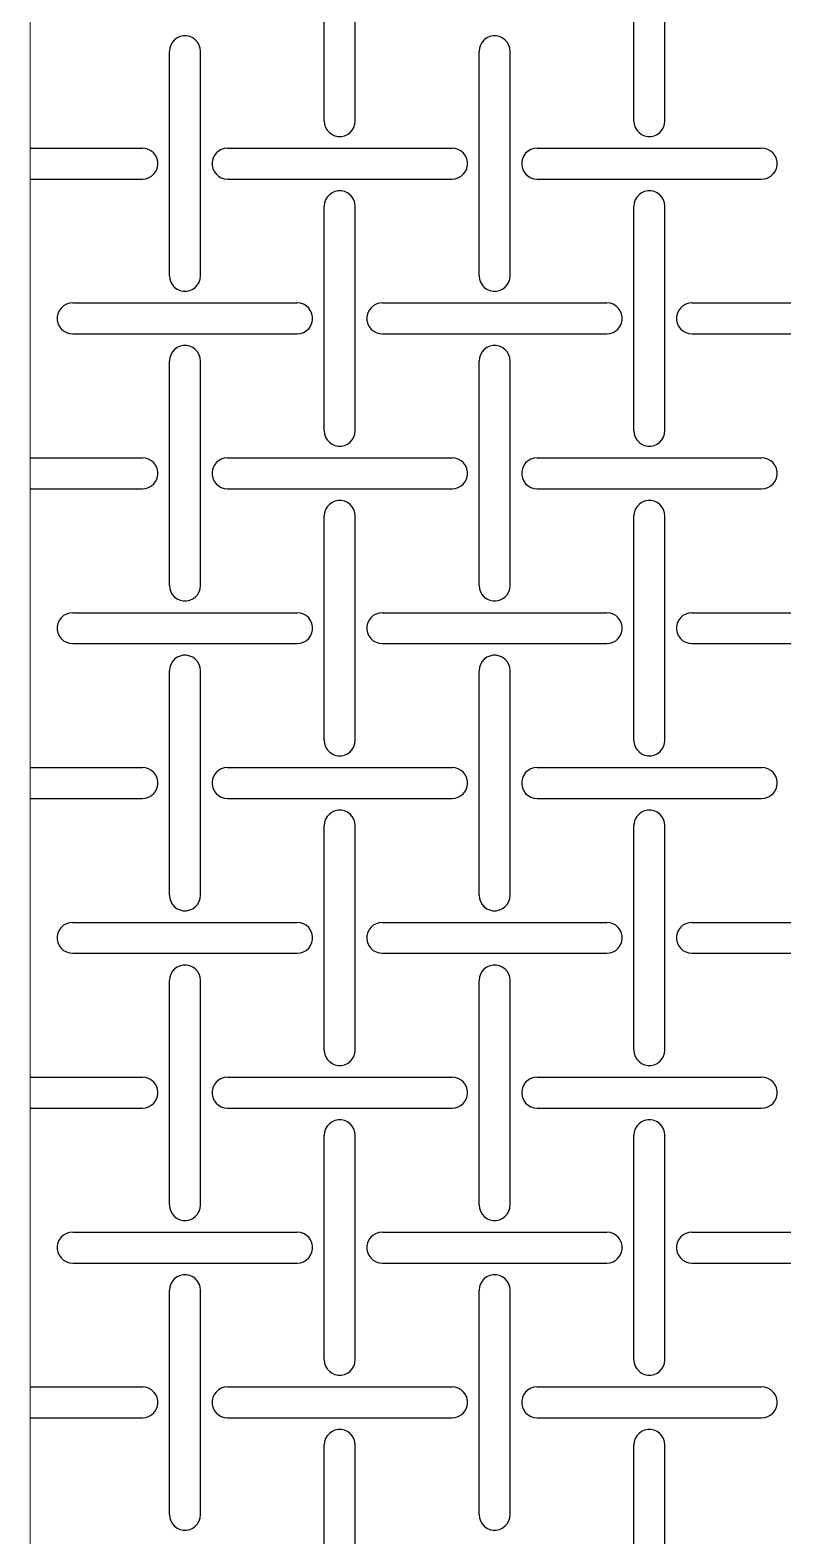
# Model space of a CAD drawing. Header units: metres. Extents: x 0 to 100, y -20 to 320.
# Drawn here: x 0 to 48.6, y 141.4 to 238.6 of the extents above; entities that cross this region are included whole.
import ezdxf

# ---------------------------------------------------------------- set-up
doc = ezdxf.new("R2010")
doc.units = ezdxf.units.M

msp = doc.modelspace()

# ---------------------------------------------------------------- linework, layer by layer
at = {"lineweight": 0}
msp.add_line((0, -20), (0, 320), dxfattribs=at)
for p, q in [((19, 232.75), (19, 247.25)), ((21, 232.75), (21, 247.25)), ((39, 232.75), (39, 247.25)), ((41, 232.75), (41, 247.25)), ((9.022, 237.458), (9, 237.25)), ((9.086, 237.657), (9.022, 237.458)), ((9.191, 237.838), (9.086, 237.657)), ((9.331, 237.993), (9.191, 237.838)), ((9.5, 238.116), (9.331, 237.993)), ((9.691, 238.201), (9.5, 238.116)), ((9.895, 238.245), (9.691, 238.201)), ((10.105, 238.245), (9.895, 238.245)), ((10.309, 238.201), (10.105, 238.245)), ((10.5, 238.116), (10.309, 238.201)), ((10.669, 237.993), (10.5, 238.116)), ((10.809, 237.838), (10.669, 237.993)), ((10.914, 237.657), (10.809, 237.838)), ((10.978, 237.458), (10.914, 237.657)), ((11, 237.25), (10.978, 237.458)), ((29.022, 237.458), (29, 237.25)), ((29.086, 237.657), (29.022, 237.458)), ((29.191, 237.838), (29.086, 237.657)), ((29.331, 237.993), (29.191, 237.838)), ((29.5, 238.116), (29.331, 237.993)), ((29.691, 238.201), (29.5, 238.116)), ((29.895, 238.245), (29.691, 238.201)), ((30.105, 238.245), (29.895, 238.245)), ((30.309, 238.201), (30.105, 238.245)), ((30.5, 238.116), (30.309, 238.201)), ((30.669, 237.993), (30.5, 238.116)), ((30.809, 237.838), (30.669, 237.993)), ((30.914, 237.657), (30.809, 237.838)), ((30.978, 237.458), (30.914, 237.657)), ((31, 237.25), (30.978, 237.458)), ((9, 222.75), (9, 237.25)), ((11, 222.75), (11, 237.25)), ((29, 222.75), (29, 237.25)), ((31, 222.75), (31, 237.25)), ((19, 232.75), (19.022, 232.542)), ((19.022, 232.542), (19.086, 232.343)), ((20.914, 232.343), (20.978, 232.542)), ((20.978, 232.542), (21, 232.75)), ((39, 232.75), (39.022, 232.542)), ((39.022, 232.542), (39.086, 232.343)), ((40.914, 232.343), (40.978, 232.542)), ((40.978, 232.542), (41, 232.75)), ((19.086, 232.343), (19.191, 232.162)), ((19.191, 232.162), (19.331, 232.007)), ((19.331, 232.007), (19.5, 231.884)), ((19.5, 231.884), (19.691, 231.799)), ((19.691, 231.799), (19.895, 231.755)), ((19.895, 231.755), (20.105, 231.755)), ((20.105, 231.755), (20.309, 231.799)), ((20.309, 231.799), (20.5, 231.884)), ((20.5, 231.884), (20.669, 232.007)), ((20.669, 232.007), (20.809, 232.162)), ((20.809, 232.162), (20.914, 232.343)), ((39.086, 232.343), (39.191, 232.162)), ((39.191, 232.162), (39.331, 232.007)), ((39.331, 232.007), (39.5, 231.884)), ((39.5, 231.884), (39.691, 231.799)), ((39.691, 231.799), (39.895, 231.755)), ((39.895, 231.755), (40.105, 231.755)), ((40.105, 231.755), (40.309, 231.799)), ((40.309, 231.799), (40.5, 231.884)), ((40.5, 231.884), (40.669, 232.007)), ((40.669, 232.007), (40.809, 232.162)), ((40.809, 232.162), (40.914, 232.343)), ((0, 231), (7.25, 231)), ((7.458, 230.978), (7.25, 231)), ((7.657, 230.914), (7.458, 230.978)), ((7.838, 230.809), (7.657, 230.914)), ((7.993, 230.669), (7.838, 230.809)), ((8.116, 230.5), (7.993, 230.669)), ((8.201, 230.309), (8.116, 230.5)), ((11.884, 230.5), (11.799, 230.309)), ((12.007, 230.669), (11.884, 230.5)), ((12.162, 230.809), (12.007, 230.669)), ((12.343, 230.914), (12.162, 230.809)), ((12.542, 230.978), (12.343, 230.914)), ((12.75, 231), (12.542, 230.978)), ((12.75, 231), (27.25, 231)), ((27.458, 230.978), (27.25, 231)), ((27.657, 230.914), (27.458, 230.978)), ((27.838, 230.809), (27.657, 230.914)), ((27.993, 230.669), (27.838, 230.809)), ((28.116, 230.5), (27.993, 230.669)), ((28.201, 230.309), (28.116, 230.5)), ((31.884, 230.5), (31.799, 230.309)), ((32.007, 230.669), (31.884, 230.5)), ((32.162, 230.809), (32.007, 230.669)), ((32.343, 230.914), (32.162, 230.809)), ((32.542, 230.978), (32.343, 230.914)), ((32.75, 231), (32.542, 230.978)), ((32.75, 231), (47.25, 231)), ((47.458, 230.978), (47.25, 231)), ((47.657, 230.914), (47.458, 230.978)), ((47.838, 230.809), (47.657, 230.914)), ((47.993, 230.669), (47.838, 230.809)), ((48.116, 230.5), (47.993, 230.669)), ((48.201, 230.309), (48.116, 230.5)), ((7.993, 229.331), (8.116, 229.5)), ((8.116, 229.5), (8.201, 229.691)), ((8.245, 230.105), (8.201, 230.309)), ((8.201, 229.691), (8.245, 229.895)), ((8.245, 229.895), (8.245, 230.105)), ((11.799, 230.309), (11.755, 230.105)), ((11.755, 230.105), (11.755, 229.895)), ((11.755, 229.895), (11.799, 229.691)), ((11.799, 229.691), (11.884, 229.5)), ((11.884, 229.5), (12.007, 229.331)), ((27.993, 229.331), (28.116, 229.5)), ((28.116, 229.5), (28.201, 229.691)), ((28.245, 230.105), (28.201, 230.309)), ((28.201, 229.691), (28.245, 229.895)), ((28.245, 229.895), (28.245, 230.105)), ((31.799, 230.309), (31.755, 230.105)), ((31.755, 230.105), (31.755, 229.895)), ((31.755, 229.895), (31.799, 229.691)), ((31.799, 229.691), (31.884, 229.5)), ((31.884, 229.5), (32.007, 229.331)), ((47.993, 229.331), (48.116, 229.5)), ((48.116, 229.5), (48.201, 229.691)), ((48.245, 230.105), (48.201, 230.309)), ((48.201, 229.691), (48.245, 229.895)), ((48.245, 229.895), (48.245, 230.105)), ((0, 229), (7.25, 229)), ((7.25, 229), (7.458, 229.022)), ((7.458, 229.022), (7.657, 229.086)), ((7.657, 229.086), (7.838, 229.191)), ((7.838, 229.191), (7.993, 229.331)), ((12.007, 229.331), (12.162, 229.191)), ((12.162, 229.191), (12.343, 229.086)), ((12.343, 229.086), (12.542, 229.022)), ((12.542, 229.022), (12.75, 229)), ((12.75, 229), (27.25, 229)), ((27.25, 229), (27.458, 229.022)), ((27.458, 229.022), (27.657, 229.086)), ((27.657, 229.086), (27.838, 229.191)), ((27.838, 229.191), (27.993, 229.331)), ((32.007, 229.331), (32.162, 229.191)), ((32.162, 229.191), (32.343, 229.086)), ((32.343, 229.086), (32.542, 229.022)), ((32.542, 229.022), (32.75, 229)), ((32.75, 229), (47.25, 229)), ((47.25, 229), (47.458, 229.022)), ((47.458, 229.022), (47.657, 229.086)), ((47.657, 229.086), (47.838, 229.191)), ((47.838, 229.191), (47.993, 229.331)), ((19.086, 227.657), (19.022, 227.458)), ((19.191, 227.838), (19.086, 227.657)), ((19.331, 227.993), (19.191, 227.838)), ((19.5, 228.116), (19.331, 227.993)), ((19.691, 228.201), (19.5, 228.116)), ((19.895, 228.245), (19.691, 228.201)), ((20.105, 228.245), (19.895, 228.245)), ((20.309, 228.201), (20.105, 228.245)), ((20.5, 228.116), (20.309, 228.201)), ((20.669, 227.993), (20.5, 228.116)), ((20.809, 227.838), (20.669, 227.993)), ((20.914, 227.657), (20.809, 227.838)), ((20.978, 227.458), (20.914, 227.657)), ((39.086, 227.657), (39.022, 227.458)), ((39.191, 227.838), (39.086, 227.657)), ((39.331, 227.993), (39.191, 227.838)), ((39.5, 228.116), (39.331, 227.993)), ((39.691, 228.201), (39.5, 228.116)), ((39.895, 228.245), (39.691, 228.201)), ((40.105, 228.245), (39.895, 228.245)), ((40.309, 228.201), (40.105, 228.245)), ((40.5, 228.116), (40.309, 228.201)), ((40.669, 227.993), (40.5, 228.116)), ((40.809, 227.838), (40.669, 227.993)), ((40.914, 227.657), (40.809, 227.838)), ((40.978, 227.458), (40.914, 227.657)), ((19.022, 227.458), (19, 227.25)), ((19, 212.75), (19, 227.25)), ((21, 227.25), (20.978, 227.458)), ((21, 212.75), (21, 227.25)), ((39.022, 227.458), (39, 227.25)), ((39, 212.75), (39, 227.25)), ((41, 227.25), (40.978, 227.458)), ((41, 212.75), (41, 227.25)), ((9, 222.75), (9.022, 222.542)), ((10.978, 222.542), (11, 222.75)), ((29, 222.75), (29.022, 222.542)), ((30.978, 222.542), (31, 222.75)), ((9.022, 222.542), (9.086, 222.343)), ((9.086, 222.343), (9.191, 222.162)), ((9.191, 222.162), (9.331, 222.007)), ((9.331, 222.007), (9.5, 221.884)), ((9.5, 221.884), (9.691, 221.799)), ((9.691, 221.799), (9.895, 221.755)), ((9.895, 221.755), (10.105, 221.755)), ((10.105, 221.755), (10.309, 221.799)), ((10.309, 221.799), (10.5, 221.884)), ((10.5, 221.884), (10.669, 222.007)), ((10.669, 222.007), (10.809, 222.162)), ((10.809, 222.162), (10.914, 222.343)), ((10.914, 222.343), (10.978, 222.542)), ((29.022, 222.542), (29.086, 222.343)), ((29.086, 222.343), (29.191, 222.162)), ((29.191, 222.162), (29.331, 222.007)), ((29.331, 222.007), (29.5, 221.884)), ((29.5, 221.884), (29.691, 221.799)), ((29.691, 221.799), (29.895, 221.755)), ((29.895, 221.755), (30.105, 221.755)), ((30.105, 221.755), (30.309, 221.799)), ((30.309, 221.799), (30.5, 221.884)), ((30.5, 221.884), (30.669, 222.007)), ((30.669, 222.007), (30.809, 222.162)), ((30.809, 222.162), (30.914, 222.343)), ((30.914, 222.343), (30.978, 222.542)), ((2.162, 220.809), (2.007, 220.669)), ((2.343, 220.914), (2.162, 220.809)), ((2.542, 220.978), (2.343, 220.914)), ((2.75, 221), (2.542, 220.978)), ((2.75, 221), (17.25, 221)), ((17.458, 220.978), (17.25, 221)), ((17.657, 220.914), (17.458, 220.978)), ((17.838, 220.809), (17.657, 220.914)), ((17.993, 220.669), (17.838, 220.809)), ((22.162, 220.809), (22.007, 220.669)), ((22.343, 220.914), (22.162, 220.809)), ((22.542, 220.978), (22.343, 220.914)), ((22.75, 221), (22.542, 220.978)), ((22.75, 221), (37.25, 221)), ((37.458, 220.978), (37.25, 221)), ((37.657, 220.914), (37.458, 220.978)), ((37.838, 220.809), (37.657, 220.914)), ((37.993, 220.669), (37.838, 220.809)), ((42.162, 220.809), (42.007, 220.669)), ((42.343, 220.914), (42.162, 220.809)), ((42.542, 220.978), (42.343, 220.914)), ((42.75, 221), (42.542, 220.978)), ((42.75, 221), (57.25, 221)), ((1.799, 220.309), (1.755, 220.105)), ((1.755, 220.105), (1.755, 219.895)), ((1.755, 219.895), (1.799, 219.691)), ((1.884, 220.5), (1.799, 220.309)), ((2.007, 220.669), (1.884, 220.5)), ((18.116, 220.5), (17.993, 220.669)), ((18.201, 220.309), (18.116, 220.5)), ((18.245, 220.105), (18.201, 220.309)), ((18.201, 219.691), (18.245, 219.895)), ((18.245, 219.895), (18.245, 220.105)), ((21.799, 220.309), (21.755, 220.105)), ((21.755, 220.105), (21.755, 219.895)), ((21.755, 219.895), (21.799, 219.691)), ((21.884, 220.5), (21.799, 220.309)), ((22.007, 220.669), (21.884, 220.5)), ((38.116, 220.5), (37.993, 220.669)), ((38.201, 220.309), (38.116, 220.5)), ((38.245, 220.105), (38.201, 220.309)), ((38.201, 219.691), (38.245, 219.895)), ((38.245, 219.895), (38.245, 220.105)), ((41.799, 220.309), (41.755, 220.105)), ((41.755, 220.105), (41.755, 219.895)), ((41.755, 219.895), (41.799, 219.691)), ((41.884, 220.5), (41.799, 220.309)), ((42.007, 220.669), (41.884, 220.5)), ((1.799, 219.691), (1.884, 219.5)), ((1.884, 219.5), (2.007, 219.331)), ((2.007, 219.331), (2.162, 219.191)), ((2.162, 219.191), (2.343, 219.086)), ((2.343, 219.086), (2.542, 219.022)), ((2.542, 219.022), (2.75, 219)), ((2.75, 219), (17.25, 219)), ((17.25, 219), (17.458, 219.022)), ((17.458, 219.022), (17.657, 219.086)), ((17.657, 219.086), (17.838, 219.191)), ((17.838, 219.191), (17.993, 219.331)), ((17.993, 219.331), (18.116, 219.5)), ((18.116, 219.5), (18.201, 219.691)), ((21.799, 219.691), (21.884, 219.5)), ((21.884, 219.5), (22.007, 219.331)), ((22.007, 219.331), (22.162, 219.191)), ((22.162, 219.191), (22.343, 219.086)), ((22.343, 219.086), (22.542, 219.022)), ((22.542, 219.022), (22.75, 219)), ((22.75, 219), (37.25, 219)), ((37.25, 219), (37.458, 219.022)), ((37.458, 219.022), (37.657, 219.086)), ((37.657, 219.086), (37.838, 219.191)), ((37.838, 219.191), (37.993, 219.331)), ((37.993, 219.331), (38.116, 219.5)), ((38.116, 219.5), (38.201, 219.691)), ((41.799, 219.691), (41.884, 219.5)), ((41.884, 219.5), (42.007, 219.331)), ((42.007, 219.331), (42.162, 219.191)), ((42.162, 219.191), (42.343, 219.086)), ((42.343, 219.086), (42.542, 219.022)), ((42.542, 219.022), (42.75, 219)), ((42.75, 219), (57.25, 219)), ((9.191, 217.838), (9.086, 217.657)), ((9.331, 217.993), (9.191, 217.838)), ((9.5, 218.116), (9.331, 217.993)), ((9.691, 218.201), (9.5, 218.116)), ((9.895, 218.245), (9.691, 218.201)), ((10.105, 218.245), (9.895, 218.245)), ((10.309, 218.201), (10.105, 218.245)), ((10.5, 218.116), (10.309, 218.201)), ((10.669, 217.993), (10.5, 218.116)), ((10.809, 217.838), (10.669, 217.993)), ((10.914, 217.657), (10.809, 217.838)), ((29.191, 217.838), (29.086, 217.657)), ((29.331, 217.993), (29.191, 217.838)), ((29.5, 218.116), (29.331, 217.993)), ((29.691, 218.201), (29.5, 218.116)), ((29.895, 218.245), (29.691, 218.201)), ((30.105, 218.245), (29.895, 218.245)), ((30.309, 218.201), (30.105, 218.245)), ((30.5, 218.116), (30.309, 218.201)), ((30.669, 217.993), (30.5, 218.116)), ((30.809, 217.838), (30.669, 217.993)), ((30.914, 217.657), (30.809, 217.838)), ((9.022, 217.458), (9, 217.25)), ((9, 202.75), (9, 217.25)), ((9.086, 217.657), (9.022, 217.458)), ((10.978, 217.458), (10.914, 217.657)), ((11, 217.25), (10.978, 217.458)), ((11, 202.75), (11, 217.25)), ((29.022, 217.458), (29, 217.25)), ((29, 202.75), (29, 217.25)), ((29.086, 217.657), (29.022, 217.458)), ((30.978, 217.458), (30.914, 217.657)), ((31, 217.25), (30.978, 217.458)), ((31, 202.75), (31, 217.25)), ((19, 212.75), (19.022, 212.542)), ((19.022, 212.542), (19.086, 212.343)), ((19.086, 212.343), (19.191, 212.162)), ((19.191, 212.162), (19.331, 212.007)), ((19.331, 212.007), (19.5, 211.884)), ((20.5, 211.884), (20.669, 212.007)), ((20.669, 212.007), (20.809, 212.162)), ((20.809, 212.162), (20.914, 212.343)), ((20.914, 212.343), (20.978, 212.542)), ((20.978, 212.542), (21, 212.75)), ((39, 212.75), (39.022, 212.542)), ((39.022, 212.542), (39.086, 212.343)), ((39.086, 212.343), (39.191, 212.162)), ((39.191, 212.162), (39.331, 212.007)), ((39.331, 212.007), (39.5, 211.884)), ((40.5, 211.884), (40.669, 212.007)), ((40.669, 212.007), (40.809, 212.162)), ((40.809, 212.162), (40.914, 212.343)), ((40.914, 212.343), (40.978, 212.542)), ((40.978, 212.542), (41, 212.75)), ((19.5, 211.884), (19.691, 211.799)), ((19.691, 211.799), (19.895, 211.755)), ((19.895, 211.755), (20.105, 211.755)), ((20.105, 211.755), (20.309, 211.799)), ((20.309, 211.799), (20.5, 211.884)), ((39.5, 211.884), (39.691, 211.799)), ((39.691, 211.799), (39.895, 211.755)), ((39.895, 211.755), (40.105, 211.755)), ((40.105, 211.755), (40.309, 211.799)), ((40.309, 211.799), (40.5, 211.884)), ((0, 211), (7.25, 211)), ((7.458, 210.978), (7.25, 211)), ((7.657, 210.914), (7.458, 210.978)), ((7.838, 210.809), (7.657, 210.914)), ((7.993, 210.669), (7.838, 210.809)), ((8.116, 210.5), (7.993, 210.669)), ((8.201, 210.309), (8.116, 210.5)), ((8.245, 210.105), (8.201, 210.309)), ((8.245, 209.895), (8.245, 210.105)), ((11.799, 210.309), (11.755, 210.105)), ((11.755, 210.105), (11.755, 209.895)), ((11.884, 210.5), (11.799, 210.309)), ((12.007, 210.669), (11.884, 210.5)), ((12.162, 210.809), (12.007, 210.669)), ((12.343, 210.914), (12.162, 210.809)), ((12.542, 210.978), (12.343, 210.914)), ((12.75, 211), (12.542, 210.978)), ((12.75, 211), (27.25, 211)), ((27.458, 210.978), (27.25, 211)), ((27.657, 210.914), (27.458, 210.978)), ((27.838, 210.809), (27.657, 210.914)), ((27.993, 210.669), (27.838, 210.809)), ((28.116, 210.5), (27.993, 210.669)), ((28.201, 210.309), (28.116, 210.5)), ((28.245, 210.105), (28.201, 210.309)), ((28.245, 209.895), (28.245, 210.105)), ((31.799, 210.309), (31.755, 210.105)), ((31.755, 210.105), (31.755, 209.895)), ((31.884, 210.5), (31.799, 210.309)), ((32.007, 210.669), (31.884, 210.5)), ((32.162, 210.809), (32.007, 210.669)), ((32.343, 210.914), (32.162, 210.809)), ((32.542, 210.978), (32.343, 210.914)), ((32.75, 211), (32.542, 210.978)), ((32.75, 211), (47.25, 211)), ((47.458, 210.978), (47.25, 211)), ((47.657, 210.914), (47.458, 210.978)), ((47.838, 210.809), (47.657, 210.914)), ((47.993, 210.669), (47.838, 210.809)), ((48.116, 210.5), (47.993, 210.669)), ((48.201, 210.309), (48.116, 210.5)), ((48.245, 210.105), (48.201, 210.309)), ((48.245, 209.895), (48.245, 210.105)), ((7.458, 209.022), (7.657, 209.086)), ((7.657, 209.086), (7.838, 209.191)), ((7.838, 209.191), (7.993, 209.331)), ((7.993, 209.331), (8.116, 209.5)), ((8.116, 209.5), (8.201, 209.691)), ((8.201, 209.691), (8.245, 209.895)), ((11.755, 209.895), (11.799, 209.691)), ((11.799, 209.691), (11.884, 209.5)), ((11.884, 209.5), (12.007, 209.331)), ((12.007, 209.331), (12.162, 209.191)), ((12.162, 209.191), (12.343, 209.086)), ((12.343, 209.086), (12.542, 209.022)), ((27.458, 209.022), (27.657, 209.086)), ((27.657, 209.086), (27.838, 209.191)), ((27.838, 209.191), (27.993, 209.331)), ((27.993, 209.331), (28.116, 209.5)), ((28.116, 209.5), (28.201, 209.691)), ((28.201, 209.691), (28.245, 209.895)), ((31.755, 209.895), (31.799, 209.691)), ((31.799, 209.691), (31.884, 209.5)), ((31.884, 209.5), (32.007, 209.331)), ((32.007, 209.331), (32.162, 209.191)), ((32.162, 209.191), (32.343, 209.086)), ((32.343, 209.086), (32.542, 209.022)), ((47.458, 209.022), (47.657, 209.086)), ((47.657, 209.086), (47.838, 209.191)), ((47.838, 209.191), (47.993, 209.331)), ((47.993, 209.331), (48.116, 209.5)), ((48.116, 209.5), (48.201, 209.691)), ((48.201, 209.691), (48.245, 209.895)), ((0, 209), (7.25, 209)), ((7.25, 209), (7.458, 209.022)), ((12.542, 209.022), (12.75, 209)), ((12.75, 209), (27.25, 209)), ((19.5, 208.116), (19.331, 207.993)), ((19.691, 208.201), (19.5, 208.116)), ((19.895, 208.245), (19.691, 208.201)), ((20.105, 208.245), (19.895, 208.245)), ((20.309, 208.201), (20.105, 208.245)), ((20.5, 208.116), (20.309, 208.201)), ((20.669, 207.993), (20.5, 208.116)), ((27.25, 209), (27.458, 209.022)), ((32.542, 209.022), (32.75, 209)), ((32.75, 209), (47.25, 209)), ((39.5, 208.116), (39.331, 207.993)), ((39.691, 208.201), (39.5, 208.116)), ((39.895, 208.245), (39.691, 208.201)), ((40.105, 208.245), (39.895, 208.245)), ((40.309, 208.201), (40.105, 208.245)), ((40.5, 208.116), (40.309, 208.201)), ((40.669, 207.993), (40.5, 208.116)), ((47.25, 209), (47.458, 209.022)), ((19.022, 207.458), (19, 207.25)), ((19, 192.75), (19, 207.25)), ((19.086, 207.657), (19.022, 207.458)), ((19.191, 207.838), (19.086, 207.657)), ((19.331, 207.993), (19.191, 207.838)), ((20.809, 207.838), (20.669, 207.993)), ((20.914, 207.657), (20.809, 207.838)), ((20.978, 207.458), (20.914, 207.657)), ((21, 207.25), (20.978, 207.458)), ((21, 192.75), (21, 207.25)), ((39.022, 207.458), (39, 207.25)), ((39, 192.75), (39, 207.25)), ((39.086, 207.657), (39.022, 207.458)), ((39.191, 207.838), (39.086, 207.657)), ((39.331, 207.993), (39.191, 207.838)), ((40.809, 207.838), (40.669, 207.993)), ((40.914, 207.657), (40.809, 207.838)), ((40.978, 207.458), (40.914, 207.657)), ((41, 207.25), (40.978, 207.458)), ((41, 192.75), (41, 207.25)), ((9, 202.75), (9.022, 202.542)), ((9.022, 202.542), (9.086, 202.343)), ((9.086, 202.343), (9.191, 202.162)), ((10.809, 202.162), (10.914, 202.343)), ((10.914, 202.343), (10.978, 202.542)), ((10.978, 202.542), (11, 202.75)), ((29, 202.75), (29.022, 202.542)), ((29.022, 202.542), (29.086, 202.343)), ((29.086, 202.343), (29.191, 202.162)), ((30.809, 202.162), (30.914, 202.343)), ((30.914, 202.343), (30.978, 202.542)), ((30.978, 202.542), (31, 202.75)), ((9.191, 202.162), (9.331, 202.007)), ((9.331, 202.007), (9.5, 201.884)), ((9.5, 201.884), (9.691, 201.799)), ((9.691, 201.799), (9.895, 201.755)), ((9.895, 201.755), (10.105, 201.755)), ((10.105, 201.755), (10.309, 201.799)), ((10.309, 201.799), (10.5, 201.884)), ((10.5, 201.884), (10.669, 202.007)), ((10.669, 202.007), (10.809, 202.162)), ((29.191, 202.162), (29.331, 202.007)), ((29.331, 202.007), (29.5, 201.884)), ((29.5, 201.884), (29.691, 201.799)), ((29.691, 201.799), (29.895, 201.755)), ((29.895, 201.755), (30.105, 201.755)), ((30.105, 201.755), (30.309, 201.799)), ((30.309, 201.799), (30.5, 201.884)), ((30.5, 201.884), (30.669, 202.007)), ((30.669, 202.007), (30.809, 202.162)), ((1.884, 200.5), (1.799, 200.309)), ((2.007, 200.669), (1.884, 200.5)), ((2.162, 200.809), (2.007, 200.669)), ((2.343, 200.914), (2.162, 200.809)), ((2.542, 200.978), (2.343, 200.914)), ((2.75, 201), (2.542, 200.978)), ((2.75, 201), (17.25, 201)), ((17.458, 200.978), (17.25, 201)), ((17.657, 200.914), (17.458, 200.978)), ((17.838, 200.809), (17.657, 200.914)), ((17.993, 200.669), (17.838, 200.809)), ((18.116, 200.5), (17.993, 200.669)), ((18.201, 200.309), (18.116, 200.5)), ((21.884, 200.5), (21.799, 200.309)), ((22.007, 200.669), (21.884, 200.5)), ((22.162, 200.809), (22.007, 200.669)), ((22.343, 200.914), (22.162, 200.809)), ((22.542, 200.978), (22.343, 200.914)), ((22.75, 201), (22.542, 200.978)), ((22.75, 201), (37.25, 201)), ((37.458, 200.978), (37.25, 201)), ((37.657, 200.914), (37.458, 200.978)), ((37.838, 200.809), (37.657, 200.914)), ((37.993, 200.669), (37.838, 200.809)), ((38.116, 200.5), (37.993, 200.669)), ((38.201, 200.309), (38.116, 200.5)), ((41.884, 200.5), (41.799, 200.309)), ((42.007, 200.669), (41.884, 200.5)), ((42.162, 200.809), (42.007, 200.669)), ((42.343, 200.914), (42.162, 200.809)), ((42.542, 200.978), (42.343, 200.914)), ((42.75, 201), (42.542, 200.978)), ((42.75, 201), (57.25, 201)), ((1.799, 200.309), (1.755, 200.105)), ((1.755, 200.105), (1.755, 199.895)), ((1.755, 199.895), (1.799, 199.691)), ((1.799, 199.691), (1.884, 199.5)), ((1.884, 199.5), (2.007, 199.331)), ((17.993, 199.331), (18.116, 199.5)), ((18.116, 199.5), (18.201, 199.691)), ((18.245, 200.105), (18.201, 200.309)), ((18.201, 199.691), (18.245, 199.895)), ((18.245, 199.895), (18.245, 200.105)), ((21.799, 200.309), (21.755, 200.105)), ((21.755, 200.105), (21.755, 199.895)), ((21.755, 199.895), (21.799, 199.691)), ((21.799, 199.691), (21.884, 199.5)), ((21.884, 199.5), (22.007, 199.331)), ((37.993, 199.331), (38.116, 199.5)), ((38.116, 199.5), (38.201, 199.691)), ((38.245, 200.105), (38.201, 200.309)), ((38.201, 199.691), (38.245, 199.895)), ((38.245, 199.895), (38.245, 200.105)), ((41.799, 200.309), (41.755, 200.105)), ((41.755, 200.105), (41.755, 199.895)), ((41.755, 199.895), (41.799, 199.691)), ((41.799, 199.691), (41.884, 199.5)), ((41.884, 199.5), (42.007, 199.331)), ((2.007, 199.331), (2.162, 199.191)), ((2.162, 199.191), (2.343, 199.086)), ((2.343, 199.086), (2.542, 199.022)), ((2.542, 199.022), (2.75, 199)), ((2.75, 199), (17.25, 199)), ((17.25, 199), (17.458, 199.022)), ((17.458, 199.022), (17.657, 199.086)), ((17.657, 199.086), (17.838, 199.191)), ((17.838, 199.191), (17.993, 199.331)), ((22.007, 199.331), (22.162, 199.191)), ((22.162, 199.191), (22.343, 199.086)), ((22.343, 199.086), (22.542, 199.022)), ((22.542, 199.022), (22.75, 199)), ((22.75, 199), (37.25, 199)), ((37.25, 199), (37.458, 199.022)), ((37.458, 199.022), (37.657, 199.086)), ((37.657, 199.086), (37.838, 199.191)), ((37.838, 199.191), (37.993, 199.331)), ((42.007, 199.331), (42.162, 199.191)), ((42.162, 199.191), (42.343, 199.086)), ((42.343, 199.086), (42.542, 199.022)), ((42.542, 199.022), (42.75, 199)), ((42.75, 199), (57.25, 199)), ((9.022, 197.458), (9, 197.25)), ((9.086, 197.657), (9.022, 197.458)), ((9.191, 197.838), (9.086, 197.657)), ((9.331, 197.993), (9.191, 197.838)), ((9.5, 198.116), (9.331, 197.993)), ((9.691, 198.201), (9.5, 198.116)), ((9.895, 198.245), (9.691, 198.201)), ((10.105, 198.245), (9.895, 198.245)), ((10.309, 198.201), (10.105, 198.245)), ((10.5, 198.116), (10.309, 198.201)), ((10.669, 197.993), (10.5, 198.116)), ((10.809, 197.838), (10.669, 197.993)), ((10.914, 197.657), (10.809, 197.838)), ((10.978, 197.458), (10.914, 197.657)), ((11, 197.25), (10.978, 197.458)), ((29.022, 197.458), (29, 197.25)), ((29.086, 197.657), (29.022, 197.458)), ((29.191, 197.838), (29.086, 197.657)), ((29.331, 197.993), (29.191, 197.838)), ((29.5, 198.116), (29.331, 197.993)), ((29.691, 198.201), (29.5, 198.116)), ((29.895, 198.245), (29.691, 198.201)), ((30.105, 198.245), (29.895, 198.245)), ((30.309, 198.201), (30.105, 198.245)), ((30.5, 198.116), (30.309, 198.201)), ((30.669, 197.993), (30.5, 198.116)), ((30.809, 197.838), (30.669, 197.993)), ((30.914, 197.657), (30.809, 197.838)), ((30.978, 197.458), (30.914, 197.657)), ((31, 197.25), (30.978, 197.458)), ((9, 182.75), (9, 197.25)), ((11, 182.75), (11, 197.25)), ((29, 182.75), (29, 197.25)), ((31, 182.75), (31, 197.25)), ((19, 192.75), (19.022, 192.542)), ((20.978, 192.542), (21, 192.75)), ((39, 192.75), (39.022, 192.542)), ((40.978, 192.542), (41, 192.75)), ((19.022, 192.542), (19.086, 192.343)), ((19.086, 192.343), (19.191, 192.162)), ((19.191, 192.162), (19.331, 192.007)), ((19.331, 192.007), (19.5, 191.884)), ((19.5, 191.884), (19.691, 191.799)), ((19.691, 191.799), (19.895, 191.755)), ((19.895, 191.755), (20.105, 191.755)), ((20.105, 191.755), (20.309, 191.799)), ((20.309, 191.799), (20.5, 191.884)), ((20.5, 191.884), (20.669, 192.007)), ((20.669, 192.007), (20.809, 192.162)), ((20.809, 192.162), (20.914, 192.343)), ((20.914, 192.343), (20.978, 192.542)), ((39.022, 192.542), (39.086, 192.343)), ((39.086, 192.343), (39.191, 192.162)), ((39.191, 192.162), (39.331, 192.007)), ((39.331, 192.007), (39.5, 191.884)), ((39.5, 191.884), (39.691, 191.799)), ((39.691, 191.799), (39.895, 191.755)), ((39.895, 191.755), (40.105, 191.755)), ((40.105, 191.755), (40.309, 191.799)), ((40.309, 191.799), (40.5, 191.884)), ((40.5, 191.884), (40.669, 192.007)), ((40.669, 192.007), (40.809, 192.162)), ((40.809, 192.162), (40.914, 192.343)), ((40.914, 192.343), (40.978, 192.542)), ((0, 191), (7.25, 191)), ((7.458, 190.978), (7.25, 191)), ((7.657, 190.914), (7.458, 190.978)), ((7.838, 190.809), (7.657, 190.914)), ((7.993, 190.669), (7.838, 190.809)), ((8.116, 190.5), (7.993, 190.669)), ((12.007, 190.669), (11.884, 190.5)), ((12.162, 190.809), (12.007, 190.669)), ((12.343, 190.914), (12.162, 190.809)), ((12.542, 190.978), (12.343, 190.914)), ((12.75, 191), (12.542, 190.978)), ((12.75, 191), (27.25, 191)), ((27.458, 190.978), (27.25, 191)), ((27.657, 190.914), (27.458, 190.978)), ((27.838, 190.809), (27.657, 190.914)), ((27.993, 190.669), (27.838, 190.809)), ((28.116, 190.5), (27.993, 190.669)), ((32.007, 190.669), (31.884, 190.5)), ((32.162, 190.809), (32.007, 190.669)), ((32.343, 190.914), (32.162, 190.809)), ((32.542, 190.978), (32.343, 190.914)), ((32.75, 191), (32.542, 190.978)), ((32.75, 191), (47.25, 191)), ((47.458, 190.978), (47.25, 191)), ((47.657, 190.914), (47.458, 190.978)), ((47.838, 190.809), (47.657, 190.914)), ((47.993, 190.669), (47.838, 190.809)), ((48.116, 190.5), (47.993, 190.669)), ((8.201, 190.309), (8.116, 190.5)), ((8.116, 189.5), (8.201, 189.691)), ((8.245, 190.105), (8.201, 190.309)), ((8.201, 189.691), (8.245, 189.895)), ((8.245, 189.895), (8.245, 190.105)), ((11.799, 190.309), (11.755, 190.105)), ((11.755, 190.105), (11.755, 189.895)), ((11.755, 189.895), (11.799, 189.691)), ((11.884, 190.5), (11.799, 190.309)), ((11.799, 189.691), (11.884, 189.5)), ((28.201, 190.309), (28.116, 190.5)), ((28.116, 189.5), (28.201, 189.691)), ((28.245, 190.105), (28.201, 190.309)), ((28.201, 189.691), (28.245, 189.895)), ((28.245, 189.895), (28.245, 190.105)), ((31.799, 190.309), (31.755, 190.105)), ((31.755, 190.105), (31.755, 189.895)), ((31.755, 189.895), (31.799, 189.691)), ((31.884, 190.5), (31.799, 190.309)), ((31.799, 189.691), (31.884, 189.5)), ((48.201, 190.309), (48.116, 190.5)), ((48.116, 189.5), (48.201, 189.691)), ((48.245, 190.105), (48.201, 190.309)), ((48.201, 189.691), (48.245, 189.895)), ((48.245, 189.895), (48.245, 190.105)), ((0, 189), (7.25, 189)), ((7.25, 189), (7.458, 189.022)), ((7.458, 189.022), (7.657, 189.086)), ((7.657, 189.086), (7.838, 189.191)), ((7.838, 189.191), (7.993, 189.331)), ((7.993, 189.331), (8.116, 189.5)), ((11.884, 189.5), (12.007, 189.331)), ((12.007, 189.331), (12.162, 189.191)), ((12.162, 189.191), (12.343, 189.086)), ((12.343, 189.086), (12.542, 189.022)), ((12.542, 189.022), (12.75, 189)), ((12.75, 189), (27.25, 189)), ((27.25, 189), (27.458, 189.022)), ((27.458, 189.022), (27.657, 189.086)), ((27.657, 189.086), (27.838, 189.191)), ((27.838, 189.191), (27.993, 189.331)), ((27.993, 189.331), (28.116, 189.5)), ((31.884, 189.5), (32.007, 189.331)), ((32.007, 189.331), (32.162, 189.191)), ((32.162, 189.191), (32.343, 189.086)), ((32.343, 189.086), (32.542, 189.022)), ((32.542, 189.022), (32.75, 189)), ((32.75, 189), (47.25, 189)), ((47.25, 189), (47.458, 189.022)), ((47.458, 189.022), (47.657, 189.086)), ((47.657, 189.086), (47.838, 189.191)), ((47.838, 189.191), (47.993, 189.331)), ((47.993, 189.331), (48.116, 189.5)), ((19.191, 187.838), (19.086, 187.657)), ((19.331, 187.993), (19.191, 187.838)), ((19.5, 188.116), (19.331, 187.993)), ((19.691, 188.201), (19.5, 188.116)), ((19.895, 188.245), (19.691, 188.201)), ((20.105, 188.245), (19.895, 188.245)), ((20.309, 188.201), (20.105, 188.245)), ((20.5, 188.116), (20.309, 188.201)), ((20.669, 187.993), (20.5, 188.116)), ((20.809, 187.838), (20.669, 187.993)), ((20.914, 187.657), (20.809, 187.838)), ((39.191, 187.838), (39.086, 187.657)), ((39.331, 187.993), (39.191, 187.838)), ((39.5, 188.116), (39.331, 187.993)), ((39.691, 188.201), (39.5, 188.116)), ((39.895, 188.245), (39.691, 188.201)), ((40.105, 188.245), (39.895, 188.245)), ((40.309, 188.201), (40.105, 188.245)), ((40.5, 188.116), (40.309, 188.201)), ((40.669, 187.993), (40.5, 188.116)), ((40.809, 187.838), (40.669, 187.993)), ((40.914, 187.657), (40.809, 187.838)), ((19.022, 187.458), (19, 187.25)), ((19, 172.75), (19, 187.25)), ((19.086, 187.657), (19.022, 187.458)), ((20.978, 187.458), (20.914, 187.657)), ((21, 187.25), (20.978, 187.458)), ((21, 172.75), (21, 187.25)), ((39.022, 187.458), (39, 187.25)), ((39, 172.75), (39, 187.25)), ((39.086, 187.657), (39.022, 187.458)), ((40.978, 187.458), (40.914, 187.657)), ((41, 187.25), (40.978, 187.458)), ((41, 172.75), (41, 187.25)), ((9, 182.75), (9.022, 182.542)), ((9.022, 182.542), (9.086, 182.343)), ((9.086, 182.343), (9.191, 182.162)), ((9.191, 182.162), (9.331, 182.007)), ((9.331, 182.007), (9.5, 181.884)), ((9.5, 181.884), (9.691, 181.799)), ((10.309, 181.799), (10.5, 181.884)), ((10.5, 181.884), (10.669, 182.007)), ((10.669, 182.007), (10.809, 182.162)), ((10.809, 182.162), (10.914, 182.343)), ((10.914, 182.343), (10.978, 182.542)), ((10.978, 182.542), (11, 182.75)), ((29, 182.75), (29.022, 182.542)), ((29.022, 182.542), (29.086, 182.343)), ((29.086, 182.343), (29.191, 182.162)), ((29.191, 182.162), (29.331, 182.007)), ((29.331, 182.007), (29.5, 181.884)), ((29.5, 181.884), (29.691, 181.799)), ((30.309, 181.799), (30.5, 181.884)), ((30.5, 181.884), (30.669, 182.007)), ((30.669, 182.007), (30.809, 182.162)), ((30.809, 182.162), (30.914, 182.343)), ((30.914, 182.343), (30.978, 182.542)), ((30.978, 182.542), (31, 182.75)), ((2.343, 180.914), (2.162, 180.809)), ((2.542, 180.978), (2.343, 180.914)), ((2.75, 181), (2.542, 180.978)), ((2.75, 181), (17.25, 181)), ((9.691, 181.799), (9.895, 181.755)), ((9.895, 181.755), (10.105, 181.755)), ((10.105, 181.755), (10.309, 181.799)), ((17.458, 180.978), (17.25, 181)), ((17.657, 180.914), (17.458, 180.978)), ((17.838, 180.809), (17.657, 180.914)), ((22.343, 180.914), (22.162, 180.809)), ((22.542, 180.978), (22.343, 180.914)), ((22.75, 181), (22.542, 180.978)), ((22.75, 181), (37.25, 181)), ((29.691, 181.799), (29.895, 181.755)), ((29.895, 181.755), (30.105, 181.755)), ((30.105, 181.755), (30.309, 181.799)), ((37.458, 180.978), (37.25, 181)), ((37.657, 180.914), (37.458, 180.978)), ((37.838, 180.809), (37.657, 180.914)), ((42.343, 180.914), (42.162, 180.809)), ((42.542, 180.978), (42.343, 180.914)), ((42.75, 181), (42.542, 180.978)), ((42.75, 181), (57.25, 181)), ((1.799, 180.309), (1.755, 180.105)), ((1.755, 180.105), (1.755, 179.895)), ((1.884, 180.5), (1.799, 180.309)), ((2.007, 180.669), (1.884, 180.5)), ((2.162, 180.809), (2.007, 180.669)), ((17.993, 180.669), (17.838, 180.809)), ((18.116, 180.5), (17.993, 180.669)), ((18.201, 180.309), (18.116, 180.5)), ((18.245, 180.105), (18.201, 180.309)), ((18.245, 179.895), (18.245, 180.105)), ((21.799, 180.309), (21.755, 180.105)), ((21.755, 180.105), (21.755, 179.895)), ((21.884, 180.5), (21.799, 180.309)), ((22.007, 180.669), (21.884, 180.5)), ((22.162, 180.809), (22.007, 180.669)), ((37.993, 180.669), (37.838, 180.809)), ((38.116, 180.5), (37.993, 180.669)), ((38.201, 180.309), (38.116, 180.5)), ((38.245, 180.105), (38.201, 180.309)), ((38.245, 179.895), (38.245, 180.105)), ((41.799, 180.309), (41.755, 180.105)), ((41.755, 180.105), (41.755, 179.895)), ((41.884, 180.5), (41.799, 180.309)), ((42.007, 180.669), (41.884, 180.5)), ((42.162, 180.809), (42.007, 180.669)), ((1.755, 179.895), (1.799, 179.691)), ((1.799, 179.691), (1.884, 179.5)), ((1.884, 179.5), (2.007, 179.331)), ((2.007, 179.331), (2.162, 179.191)), ((2.162, 179.191), (2.343, 179.086)), ((2.343, 179.086), (2.542, 179.022)), ((2.542, 179.022), (2.75, 179)), ((2.75, 179), (17.25, 179)), ((17.25, 179), (17.458, 179.022)), ((17.458, 179.022), (17.657, 179.086)), ((17.657, 179.086), (17.838, 179.191)), ((17.838, 179.191), (17.993, 179.331)), ((17.993, 179.331), (18.116, 179.5)), ((18.116, 179.5), (18.201, 179.691)), ((18.201, 179.691), (18.245, 179.895)), ((21.755, 179.895), (21.799, 179.691)), ((21.799, 179.691), (21.884, 179.5)), ((21.884, 179.5), (22.007, 179.331)), ((22.007, 179.331), (22.162, 179.191)), ((22.162, 179.191), (22.343, 179.086)), ((22.343, 179.086), (22.542, 179.022)), ((22.542, 179.022), (22.75, 179)), ((22.75, 179), (37.25, 179)), ((37.25, 179), (37.458, 179.022)), ((37.458, 179.022), (37.657, 179.086)), ((37.657, 179.086), (37.838, 179.191)), ((37.838, 179.191), (37.993, 179.331)), ((37.993, 179.331), (38.116, 179.5)), ((38.116, 179.5), (38.201, 179.691)), ((38.201, 179.691), (38.245, 179.895)), ((41.755, 179.895), (41.799, 179.691)), ((41.799, 179.691), (41.884, 179.5)), ((41.884, 179.5), (42.007, 179.331)), ((42.007, 179.331), (42.162, 179.191)), ((42.162, 179.191), (42.343, 179.086)), ((42.343, 179.086), (42.542, 179.022)), ((42.542, 179.022), (42.75, 179)), ((42.75, 179), (57.25, 179)), ((9.331, 177.993), (9.191, 177.838)), ((9.5, 178.116), (9.331, 177.993)), ((9.691, 178.201), (9.5, 178.116)), ((9.895, 178.245), (9.691, 178.201)), ((10.105, 178.245), (9.895, 178.245)), ((10.309, 178.201), (10.105, 178.245)), ((10.5, 178.116), (10.309, 178.201)), ((10.669, 177.993), (10.5, 178.116)), ((10.809, 177.838), (10.669, 177.993)), ((29.331, 177.993), (29.191, 177.838)), ((29.5, 178.116), (29.331, 177.993)), ((29.691, 178.201), (29.5, 178.116)), ((29.895, 178.245), (29.691, 178.201)), ((30.105, 178.245), (29.895, 178.245)), ((30.309, 178.201), (30.105, 178.245)), ((30.5, 178.116), (30.309, 178.201)), ((30.669, 177.993), (30.5, 178.116)), ((30.809, 177.838), (30.669, 177.993)), ((9.022, 177.458), (9, 177.25)), ((9, 162.75), (9, 177.25)), ((9.086, 177.657), (9.022, 177.458)), ((9.191, 177.838), (9.086, 177.657)), ((10.914, 177.657), (10.809, 177.838)), ((10.978, 177.458), (10.914, 177.657)), ((11, 177.25), (10.978, 177.458)), ((11, 162.75), (11, 177.25)), ((29.022, 177.458), (29, 177.25)), ((29, 162.75), (29, 177.25)), ((29.086, 177.657), (29.022, 177.458)), ((29.191, 177.838), (29.086, 177.657)), ((30.914, 177.657), (30.809, 177.838)), ((30.978, 177.458), (30.914, 177.657)), ((31, 177.25), (30.978, 177.458)), ((31, 162.75), (31, 177.25)), ((19, 172.75), (19.022, 172.542)), ((19.022, 172.542), (19.086, 172.343)), ((19.086, 172.343), (19.191, 172.162)), ((19.191, 172.162), (19.331, 172.007)), ((20.669, 172.007), (20.809, 172.162)), ((20.809, 172.162), (20.914, 172.343)), ((20.914, 172.343), (20.978, 172.542)), ((20.978, 172.542), (21, 172.75)), ((39, 172.75), (39.022, 172.542)), ((39.022, 172.542), (39.086, 172.343)), ((39.086, 172.343), (39.191, 172.162)), ((39.191, 172.162), (39.331, 172.007)), ((40.669, 172.007), (40.809, 172.162)), ((40.809, 172.162), (40.914, 172.343)), ((40.914, 172.343), (40.978, 172.542)), ((40.978, 172.542), (41, 172.75)), ((19.331, 172.007), (19.5, 171.884)), ((19.5, 171.884), (19.691, 171.799)), ((19.691, 171.799), (19.895, 171.755)), ((19.895, 171.755), (20.105, 171.755)), ((20.105, 171.755), (20.309, 171.799)), ((20.309, 171.799), (20.5, 171.884)), ((20.5, 171.884), (20.669, 172.007)), ((39.331, 172.007), (39.5, 171.884)), ((39.5, 171.884), (39.691, 171.799)), ((39.691, 171.799), (39.895, 171.755)), ((39.895, 171.755), (40.105, 171.755)), ((40.105, 171.755), (40.309, 171.799)), ((40.309, 171.799), (40.5, 171.884)), ((40.5, 171.884), (40.669, 172.007)), ((0, 171), (7.25, 171)), ((7.458, 170.978), (7.25, 171)), ((7.657, 170.914), (7.458, 170.978)), ((7.838, 170.809), (7.657, 170.914)), ((7.993, 170.669), (7.838, 170.809)), ((8.116, 170.5), (7.993, 170.669)), ((8.201, 170.309), (8.116, 170.5)), ((8.245, 170.105), (8.201, 170.309)), ((11.799, 170.309), (11.755, 170.105)), ((11.884, 170.5), (11.799, 170.309)), ((12.007, 170.669), (11.884, 170.5)), ((12.162, 170.809), (12.007, 170.669)), ((12.343, 170.914), (12.162, 170.809)), ((12.542, 170.978), (12.343, 170.914)), ((12.75, 171), (12.542, 170.978)), ((12.75, 171), (27.25, 171)), ((27.458, 170.978), (27.25, 171)), ((27.657, 170.914), (27.458, 170.978)), ((27.838, 170.809), (27.657, 170.914)), ((27.993, 170.669), (27.838, 170.809)), ((28.116, 170.5), (27.993, 170.669)), ((28.201, 170.309), (28.116, 170.5)), ((28.245, 170.105), (28.201, 170.309)), ((31.799, 170.309), (31.755, 170.105)), ((31.884, 170.5), (31.799, 170.309)), ((32.007, 170.669), (31.884, 170.5)), ((32.162, 170.809), (32.007, 170.669)), ((32.343, 170.914), (32.162, 170.809)), ((32.542, 170.978), (32.343, 170.914)), ((32.75, 171), (32.542, 170.978)), ((32.75, 171), (47.25, 171)), ((47.458, 170.978), (47.25, 171)), ((47.657, 170.914), (47.458, 170.978)), ((47.838, 170.809), (47.657, 170.914)), ((47.993, 170.669), (47.838, 170.809)), ((48.116, 170.5), (47.993, 170.669)), ((48.201, 170.309), (48.116, 170.5)), ((48.245, 170.105), (48.201, 170.309)), ((7.838, 169.191), (7.993, 169.331)), ((7.993, 169.331), (8.116, 169.5)), ((8.116, 169.5), (8.201, 169.691)), ((8.201, 169.691), (8.245, 169.895)), ((8.245, 169.895), (8.245, 170.105)), ((11.755, 170.105), (11.755, 169.895)), ((11.755, 169.895), (11.799, 169.691)), ((11.799, 169.691), (11.884, 169.5)), ((11.884, 169.5), (12.007, 169.331)), ((12.007, 169.331), (12.162, 169.191)), ((27.838, 169.191), (27.993, 169.331)), ((27.993, 169.331), (28.116, 169.5)), ((28.116, 169.5), (28.201, 169.691)), ((28.201, 169.691), (28.245, 169.895)), ((28.245, 169.895), (28.245, 170.105)), ((31.755, 170.105), (31.755, 169.895)), ((31.755, 169.895), (31.799, 169.691)), ((31.799, 169.691), (31.884, 169.5)), ((31.884, 169.5), (32.007, 169.331)), ((32.007, 169.331), (32.162, 169.191)), ((47.838, 169.191), (47.993, 169.331)), ((47.993, 169.331), (48.116, 169.5)), ((48.116, 169.5), (48.201, 169.691)), ((48.201, 169.691), (48.245, 169.895)), ((48.245, 169.895), (48.245, 170.105)), ((0, 169), (7.25, 169)), ((7.25, 169), (7.458, 169.022)), ((7.458, 169.022), (7.657, 169.086)), ((7.657, 169.086), (7.838, 169.191)), ((12.162, 169.191), (12.343, 169.086)), ((12.343, 169.086), (12.542, 169.022)), ((12.542, 169.022), (12.75, 169)), ((12.75, 169), (27.25, 169)), ((19.895, 168.245), (19.691, 168.201)), ((20.105, 168.245), (19.895, 168.245)), ((20.309, 168.201), (20.105, 168.245)), ((27.25, 169), (27.458, 169.022)), ((27.458, 169.022), (27.657, 169.086)), ((27.657, 169.086), (27.838, 169.191)), ((32.162, 169.191), (32.343, 169.086)), ((32.343, 169.086), (32.542, 169.022)), ((32.542, 169.022), (32.75, 169)), ((32.75, 169), (47.25, 169)), ((39.895, 168.245), (39.691, 168.201)), ((40.105, 168.245), (39.895, 168.245)), ((40.309, 168.201), (40.105, 168.245)), ((47.25, 169), (47.458, 169.022)), ((47.458, 169.022), (47.657, 169.086)), ((47.657, 169.086), (47.838, 169.191)), ((19.022, 167.458), (19, 167.25)), ((19.086, 167.657), (19.022, 167.458)), ((19.191, 167.838), (19.086, 167.657)), ((19.331, 167.993), (19.191, 167.838)), ((19.5, 168.116), (19.331, 167.993)), ((19.691, 168.201), (19.5, 168.116)), ((20.5, 168.116), (20.309, 168.201)), ((20.669, 167.993), (20.5, 168.116)), ((20.809, 167.838), (20.669, 167.993)), ((20.914, 167.657), (20.809, 167.838)), ((20.978, 167.458), (20.914, 167.657)), ((21, 167.25), (20.978, 167.458)), ((39.022, 167.458), (39, 167.25)), ((39.086, 167.657), (39.022, 167.458)), ((39.191, 167.838), (39.086, 167.657)), ((39.331, 167.993), (39.191, 167.838)), ((39.5, 168.116), (39.331, 167.993)), ((39.691, 168.201), (39.5, 168.116)), ((40.5, 168.116), (40.309, 168.201)), ((40.669, 167.993), (40.5, 168.116)), ((40.809, 167.838), (40.669, 167.993)), ((40.914, 167.657), (40.809, 167.838)), ((40.978, 167.458), (40.914, 167.657)), ((41, 167.25), (40.978, 167.458)), ((19, 152.75), (19, 167.25)), ((21, 152.75), (21, 167.25)), ((39, 152.75), (39, 167.25)), ((41, 152.75), (41, 167.25)), ((9, 162.75), (9.022, 162.542)), ((9.022, 162.542), (9.086, 162.343)), ((10.914, 162.343), (10.978, 162.542)), ((10.978, 162.542), (11, 162.75)), ((29, 162.75), (29.022, 162.542)), ((29.022, 162.542), (29.086, 162.343)), ((30.914, 162.343), (30.978, 162.542)), ((30.978, 162.542), (31, 162.75)), ((9.086, 162.343), (9.191, 162.162)), ((9.191, 162.162), (9.331, 162.007)), ((9.331, 162.007), (9.5, 161.884)), ((9.5, 161.884), (9.691, 161.799)), ((9.691, 161.799), (9.895, 161.755)), ((9.895, 161.755), (10.105, 161.755)), ((10.105, 161.755), (10.309, 161.799)), ((10.309, 161.799), (10.5, 161.884)), ((10.5, 161.884), (10.669, 162.007)), ((10.669, 162.007), (10.809, 162.162)), ((10.809, 162.162), (10.914, 162.343)), ((29.086, 162.343), (29.191, 162.162)), ((29.191, 162.162), (29.331, 162.007)), ((29.331, 162.007), (29.5, 161.884)), ((29.5, 161.884), (29.691, 161.799)), ((29.691, 161.799), (29.895, 161.755)), ((29.895, 161.755), (30.105, 161.755)), ((30.105, 161.755), (30.309, 161.799)), ((30.309, 161.799), (30.5, 161.884)), ((30.5, 161.884), (30.669, 162.007)), ((30.669, 162.007), (30.809, 162.162)), ((30.809, 162.162), (30.914, 162.343)), ((1.884, 160.5), (1.799, 160.309)), ((2.007, 160.669), (1.884, 160.5)), ((2.162, 160.809), (2.007, 160.669)), ((2.343, 160.914), (2.162, 160.809)), ((2.542, 160.978), (2.343, 160.914)), ((2.75, 161), (2.542, 160.978)), ((2.75, 161), (17.25, 161)), ((17.458, 160.978), (17.25, 161)), ((17.657, 160.914), (17.458, 160.978)), ((17.838, 160.809), (17.657, 160.914)), ((17.993, 160.669), (17.838, 160.809)), ((18.116, 160.5), (17.993, 160.669)), ((18.201, 160.309), (18.116, 160.5)), ((21.884, 160.5), (21.799, 160.309)), ((22.007, 160.669), (21.884, 160.5)), ((22.162, 160.809), (22.007, 160.669)), ((22.343, 160.914), (22.162, 160.809)), ((22.542, 160.978), (22.343, 160.914)), ((22.75, 161), (22.542, 160.978)), ((22.75, 161), (37.25, 161)), ((37.458, 160.978), (37.25, 161)), ((37.657, 160.914), (37.458, 160.978)), ((37.838, 160.809), (37.657, 160.914)), ((37.993, 160.669), (37.838, 160.809)), ((38.116, 160.5), (37.993, 160.669)), ((38.201, 160.309), (38.116, 160.5)), ((41.884, 160.5), (41.799, 160.309)), ((42.007, 160.669), (41.884, 160.5)), ((42.162, 160.809), (42.007, 160.669)), ((42.343, 160.914), (42.162, 160.809)), ((42.542, 160.978), (42.343, 160.914)), ((42.75, 161), (42.542, 160.978)), ((42.75, 161), (57.25, 161)), ((1.799, 160.309), (1.755, 160.105)), ((1.755, 160.105), (1.755, 159.895)), ((1.755, 159.895), (1.799, 159.691)), ((1.799, 159.691), (1.884, 159.5)), ((1.884, 159.5), (2.007, 159.331)), ((17.993, 159.331), (18.116, 159.5)), ((18.116, 159.5), (18.201, 159.691)), ((18.245, 160.105), (18.201, 160.309)), ((18.201, 159.691), (18.245, 159.895)), ((18.245, 159.895), (18.245, 160.105)), ((21.799, 160.309), (21.755, 160.105)), ((21.755, 160.105), (21.755, 159.895)), ((21.755, 159.895), (21.799, 159.691)), ((21.799, 159.691), (21.884, 159.5)), ((21.884, 159.5), (22.007, 159.331)), ((37.993, 159.331), (38.116, 159.5)), ((38.116, 159.5), (38.201, 159.691)), ((38.245, 160.105), (38.201, 160.309)), ((38.201, 159.691), (38.245, 159.895)), ((38.245, 159.895), (38.245, 160.105)), ((41.799, 160.309), (41.755, 160.105)), ((41.755, 160.105), (41.755, 159.895)), ((41.755, 159.895), (41.799, 159.691)), ((41.799, 159.691), (41.884, 159.5)), ((41.884, 159.5), (42.007, 159.331)), ((2.007, 159.331), (2.162, 159.191)), ((2.162, 159.191), (2.343, 159.086)), ((2.343, 159.086), (2.542, 159.022)), ((2.542, 159.022), (2.75, 159)), ((2.75, 159), (17.25, 159)), ((17.25, 159), (17.458, 159.022)), ((17.458, 159.022), (17.657, 159.086)), ((17.657, 159.086), (17.838, 159.191)), ((17.838, 159.191), (17.993, 159.331)), ((22.007, 159.331), (22.162, 159.191)), ((22.162, 159.191), (22.343, 159.086)), ((22.343, 159.086), (22.542, 159.022)), ((22.542, 159.022), (22.75, 159)), ((22.75, 159), (37.25, 159)), ((37.25, 159), (37.458, 159.022)), ((37.458, 159.022), (37.657, 159.086)), ((37.657, 159.086), (37.838, 159.191)), ((37.838, 159.191), (37.993, 159.331)), ((42.007, 159.331), (42.162, 159.191)), ((42.162, 159.191), (42.343, 159.086)), ((42.343, 159.086), (42.542, 159.022)), ((42.542, 159.022), (42.75, 159)), ((42.75, 159), (57.25, 159)), ((9.086, 157.657), (9.022, 157.458)), ((9.191, 157.838), (9.086, 157.657)), ((9.331, 157.993), (9.191, 157.838)), ((9.5, 158.116), (9.331, 157.993)), ((9.691, 158.201), (9.5, 158.116)), ((9.895, 158.245), (9.691, 158.201)), ((10.105, 158.245), (9.895, 158.245)), ((10.309, 158.201), (10.105, 158.245)), ((10.5, 158.116), (10.309, 158.201)), ((10.669, 157.993), (10.5, 158.116)), ((10.809, 157.838), (10.669, 157.993)), ((10.914, 157.657), (10.809, 157.838)), ((10.978, 157.458), (10.914, 157.657)), ((29.086, 157.657), (29.022, 157.458)), ((29.191, 157.838), (29.086, 157.657)), ((29.331, 157.993), (29.191, 157.838)), ((29.5, 158.116), (29.331, 157.993)), ((29.691, 158.201), (29.5, 158.116)), ((29.895, 158.245), (29.691, 158.201)), ((30.105, 158.245), (29.895, 158.245)), ((30.309, 158.201), (30.105, 158.245)), ((30.5, 158.116), (30.309, 158.201)), ((30.669, 157.993), (30.5, 158.116)), ((30.809, 157.838), (30.669, 157.993)), ((30.914, 157.657), (30.809, 157.838)), ((30.978, 157.458), (30.914, 157.657)), ((9.022, 157.458), (9, 157.25)), ((9, 142.75), (9, 157.25)), ((11, 157.25), (10.978, 157.458)), ((11, 142.75), (11, 157.25)), ((29.022, 157.458), (29, 157.25)), ((29, 142.75), (29, 157.25)), ((31, 157.25), (30.978, 157.458)), ((31, 142.75), (31, 157.25)), ((19, 152.75), (19.022, 152.542)), ((20.978, 152.542), (21, 152.75)), ((39, 152.75), (39.022, 152.542)), ((40.978, 152.542), (41, 152.75)), ((19.022, 152.542), (19.086, 152.343)), ((19.086, 152.343), (19.191, 152.162)), ((19.191, 152.162), (19.331, 152.007)), ((19.331, 152.007), (19.5, 151.884)), ((19.5, 151.884), (19.691, 151.799)), ((19.691, 151.799), (19.895, 151.755)), ((19.895, 151.755), (20.105, 151.755)), ((20.105, 151.755), (20.309, 151.799)), ((20.309, 151.799), (20.5, 151.884)), ((20.5, 151.884), (20.669, 152.007)), ((20.669, 152.007), (20.809, 152.162)), ((20.809, 152.162), (20.914, 152.343)), ((20.914, 152.343), (20.978, 152.542)), ((39.022, 152.542), (39.086, 152.343)), ((39.086, 152.343), (39.191, 152.162)), ((39.191, 152.162), (39.331, 152.007)), ((39.331, 152.007), (39.5, 151.884)), ((39.5, 151.884), (39.691, 151.799)), ((39.691, 151.799), (39.895, 151.755)), ((39.895, 151.755), (40.105, 151.755)), ((40.105, 151.755), (40.309, 151.799)), ((40.309, 151.799), (40.5, 151.884)), ((40.5, 151.884), (40.669, 152.007)), ((40.669, 152.007), (40.809, 152.162)), ((40.809, 152.162), (40.914, 152.343)), ((40.914, 152.343), (40.978, 152.542)), ((0, 151), (7.25, 151)), ((7.458, 150.978), (7.25, 151)), ((7.657, 150.914), (7.458, 150.978)), ((7.838, 150.809), (7.657, 150.914)), ((7.993, 150.669), (7.838, 150.809)), ((12.162, 150.809), (12.007, 150.669)), ((12.343, 150.914), (12.162, 150.809)), ((12.542, 150.978), (12.343, 150.914)), ((12.75, 151), (12.542, 150.978)), ((12.75, 151), (27.25, 151)), ((27.458, 150.978), (27.25, 151)), ((27.657, 150.914), (27.458, 150.978)), ((27.838, 150.809), (27.657, 150.914)), ((27.993, 150.669), (27.838, 150.809)), ((32.162, 150.809), (32.007, 150.669)), ((32.343, 150.914), (32.162, 150.809)), ((32.542, 150.978), (32.343, 150.914)), ((32.75, 151), (32.542, 150.978)), ((32.75, 151), (47.25, 151)), ((47.458, 150.978), (47.25, 151)), ((47.657, 150.914), (47.458, 150.978)), ((47.838, 150.809), (47.657, 150.914)), ((47.993, 150.669), (47.838, 150.809)), ((8.116, 150.5), (7.993, 150.669)), ((8.201, 150.309), (8.116, 150.5)), ((8.245, 150.105), (8.201, 150.309)), ((8.201, 149.691), (8.245, 149.895)), ((8.245, 149.895), (8.245, 150.105)), ((11.799, 150.309), (11.755, 150.105)), ((11.755, 150.105), (11.755, 149.895)), ((11.755, 149.895), (11.799, 149.691)), ((11.884, 150.5), (11.799, 150.309)), ((12.007, 150.669), (11.884, 150.5)), ((28.116, 150.5), (27.993, 150.669)), ((28.201, 150.309), (28.116, 150.5)), ((28.245, 150.105), (28.201, 150.309)), ((28.201, 149.691), (28.245, 149.895)), ((28.245, 149.895), (28.245, 150.105)), ((31.799, 150.309), (31.755, 150.105)), ((31.755, 150.105), (31.755, 149.895)), ((31.755, 149.895), (31.799, 149.691)), ((31.884, 150.5), (31.799, 150.309)), ((32.007, 150.669), (31.884, 150.5)), ((48.116, 150.5), (47.993, 150.669)), ((48.201, 150.309), (48.116, 150.5)), ((48.245, 150.105), (48.201, 150.309)), ((48.201, 149.691), (48.245, 149.895)), ((48.245, 149.895), (48.245, 150.105)), ((0, 149), (7.25, 149)), ((7.25, 149), (7.458, 149.022)), ((7.458, 149.022), (7.657, 149.086)), ((7.657, 149.086), (7.838, 149.191)), ((7.838, 149.191), (7.993, 149.331)), ((7.993, 149.331), (8.116, 149.5)), ((8.116, 149.5), (8.201, 149.691)), ((11.799, 149.691), (11.884, 149.5)), ((11.884, 149.5), (12.007, 149.331)), ((12.007, 149.331), (12.162, 149.191)), ((12.162, 149.191), (12.343, 149.086)), ((12.343, 149.086), (12.542, 149.022)), ((12.542, 149.022), (12.75, 149)), ((12.75, 149), (27.25, 149)), ((27.25, 149), (27.458, 149.022)), ((27.458, 149.022), (27.657, 149.086)), ((27.657, 149.086), (27.838, 149.191)), ((27.838, 149.191), (27.993, 149.331)), ((27.993, 149.331), (28.116, 149.5)), ((28.116, 149.5), (28.201, 149.691)), ((31.799, 149.691), (31.884, 149.5)), ((31.884, 149.5), (32.007, 149.331)), ((32.007, 149.331), (32.162, 149.191)), ((32.162, 149.191), (32.343, 149.086)), ((32.343, 149.086), (32.542, 149.022)), ((32.542, 149.022), (32.75, 149)), ((32.75, 149), (47.25, 149)), ((47.25, 149), (47.458, 149.022)), ((47.458, 149.022), (47.657, 149.086)), ((47.657, 149.086), (47.838, 149.191)), ((47.838, 149.191), (47.993, 149.331)), ((47.993, 149.331), (48.116, 149.5)), ((48.116, 149.5), (48.201, 149.691)), ((19.191, 147.838), (19.086, 147.657)), ((19.331, 147.993), (19.191, 147.838)), ((19.5, 148.116), (19.331, 147.993)), ((19.691, 148.201), (19.5, 148.116)), ((19.895, 148.245), (19.691, 148.201)), ((20.105, 148.245), (19.895, 148.245)), ((20.309, 148.201), (20.105, 148.245)), ((20.5, 148.116), (20.309, 148.201)), ((20.669, 147.993), (20.5, 148.116)), ((20.809, 147.838), (20.669, 147.993)), ((20.914, 147.657), (20.809, 147.838)), ((39.191, 147.838), (39.086, 147.657)), ((39.331, 147.993), (39.191, 147.838)), ((39.5, 148.116), (39.331, 147.993)), ((39.691, 148.201), (39.5, 148.116)), ((39.895, 148.245), (39.691, 148.201)), ((40.105, 148.245), (39.895, 148.245)), ((40.309, 148.201), (40.105, 148.245)), ((40.5, 148.116), (40.309, 148.201)), ((40.669, 147.993), (40.5, 148.116)), ((40.809, 147.838), (40.669, 147.993)), ((40.914, 147.657), (40.809, 147.838)), ((19.022, 147.458), (19, 147.25)), ((19, 132.75), (19, 147.25)), ((19.086, 147.657), (19.022, 147.458)), ((20.978, 147.458), (20.914, 147.657)), ((21, 147.25), (20.978, 147.458)), ((21, 132.75), (21, 147.25)), ((39.022, 147.458), (39, 147.25)), ((39, 132.75), (39, 147.25)), ((39.086, 147.657), (39.022, 147.458)), ((40.978, 147.458), (40.914, 147.657)), ((41, 147.25), (40.978, 147.458)), ((41, 132.75), (41, 147.25)), ((9, 142.75), (9.022, 142.542)), ((9.022, 142.542), (9.086, 142.343)), ((9.086, 142.343), (9.191, 142.162)), ((9.191, 142.162), (9.331, 142.007)), ((9.331, 142.007), (9.5, 141.884)), ((10.5, 141.884), (10.669, 142.007)), ((10.669, 142.007), (10.809, 142.162)), ((10.809, 142.162), (10.914, 142.343)), ((10.914, 142.343), (10.978, 142.542)), ((10.978, 142.542), (11, 142.75)), ((29, 142.75), (29.022, 142.542)), ((29.022, 142.542), (29.086, 142.343)), ((29.086, 142.343), (29.191, 142.162)), ((29.191, 142.162), (29.331, 142.007)), ((29.331, 142.007), (29.5, 141.884)), ((30.5, 141.884), (30.669, 142.007)), ((30.669, 142.007), (30.809, 142.162)), ((30.809, 142.162), (30.914, 142.343)), ((30.914, 142.343), (30.978, 142.542)), ((30.978, 142.542), (31, 142.75)), ((9.5, 141.884), (9.691, 141.799)), ((9.691, 141.799), (9.895, 141.755)), ((9.895, 141.755), (10.105, 141.755)), ((10.105, 141.755), (10.309, 141.799)), ((10.309, 141.799), (10.5, 141.884)), ((29.5, 141.884), (29.691, 141.799)), ((29.691, 141.799), (29.895, 141.755)), ((29.895, 141.755), (30.105, 141.755)), ((30.105, 141.755), (30.309, 141.799)), ((30.309, 141.799), (30.5, 141.884))]:
    msp.add_line(p, q)

doc.saveas('drawing.dxf')
